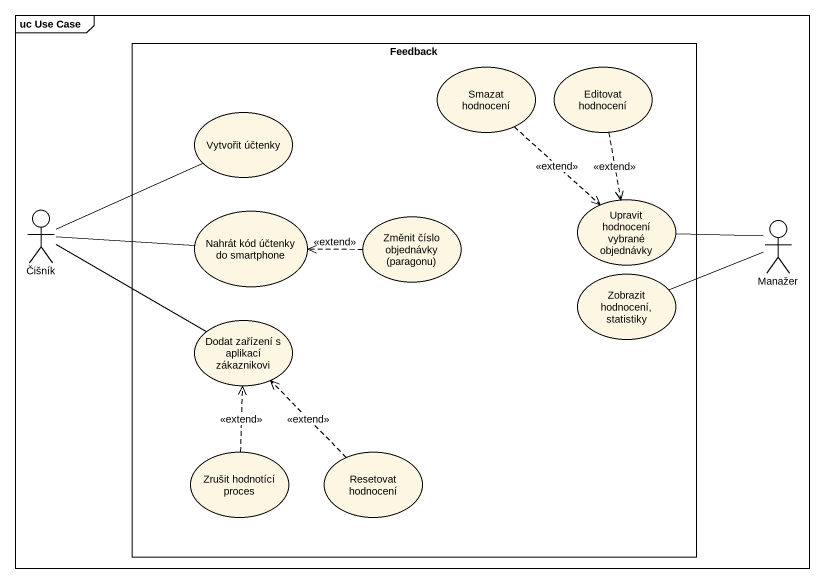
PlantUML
@startuml
mainframe uc Use Case
rectangle Feedback {
  usecase "Smazat hodnocení" as Smazat_hodnocení
  usecase "Editovat hodnocení" as Editovat_hodnocení
  usecase "Vytvořit účtenky" as Vytvořit_účtenky
  usecase "Nahrát kód účtenky do smartphone" as Nahrát_kód_účtenky_do
  usecase "Změnit číslo objednávky (paragonu)" as Změnit_číslo_objednávky
  usecase "Upravit hodnocení vybrané objednávky" as Upravit_hodnocení_vybrané
  usecase "Zobrazit hodnocení, statistiky" as Zobrazit_hodnocení
  usecase "Dodat zařízení s aplikací zákaznikovi" as Dodat_zařízení_s_aplikací
  usecase "Zrušit hodnotící proces" as Zrušit_hodnotící_proces
  usecase "Resetovat hodnocení" as Resetovat_hodnocení
}
actor Čišník
actor Manažer
Smazat_hodnocení ..> Upravit_hodnocení_vybrané : <<extend>>
Editovat_hodnocení ..> Upravit_hodnocení_vybrané : <<extend>>
Čišník -right- Vytvořit_účtenky
Čišník -right- Nahrát_kód_účtenky_do
Čišník -right- Dodat_zařízení_s_aplikací
Změnit_číslo_objednávky .left.> Nahrát_kód_účtenky_do : <<extend>>
Manažer -left- Upravit_hodnocení_vybrané
Manažer -left- Zobrazit_hodnocení
Zrušit_hodnotící_proces .up.> Dodat_zařízení_s_aplikací : <<extend>>
Resetovat_hodnocení .up.> Dodat_zařízení_s_aplikací : <<extend>>
@enduml
